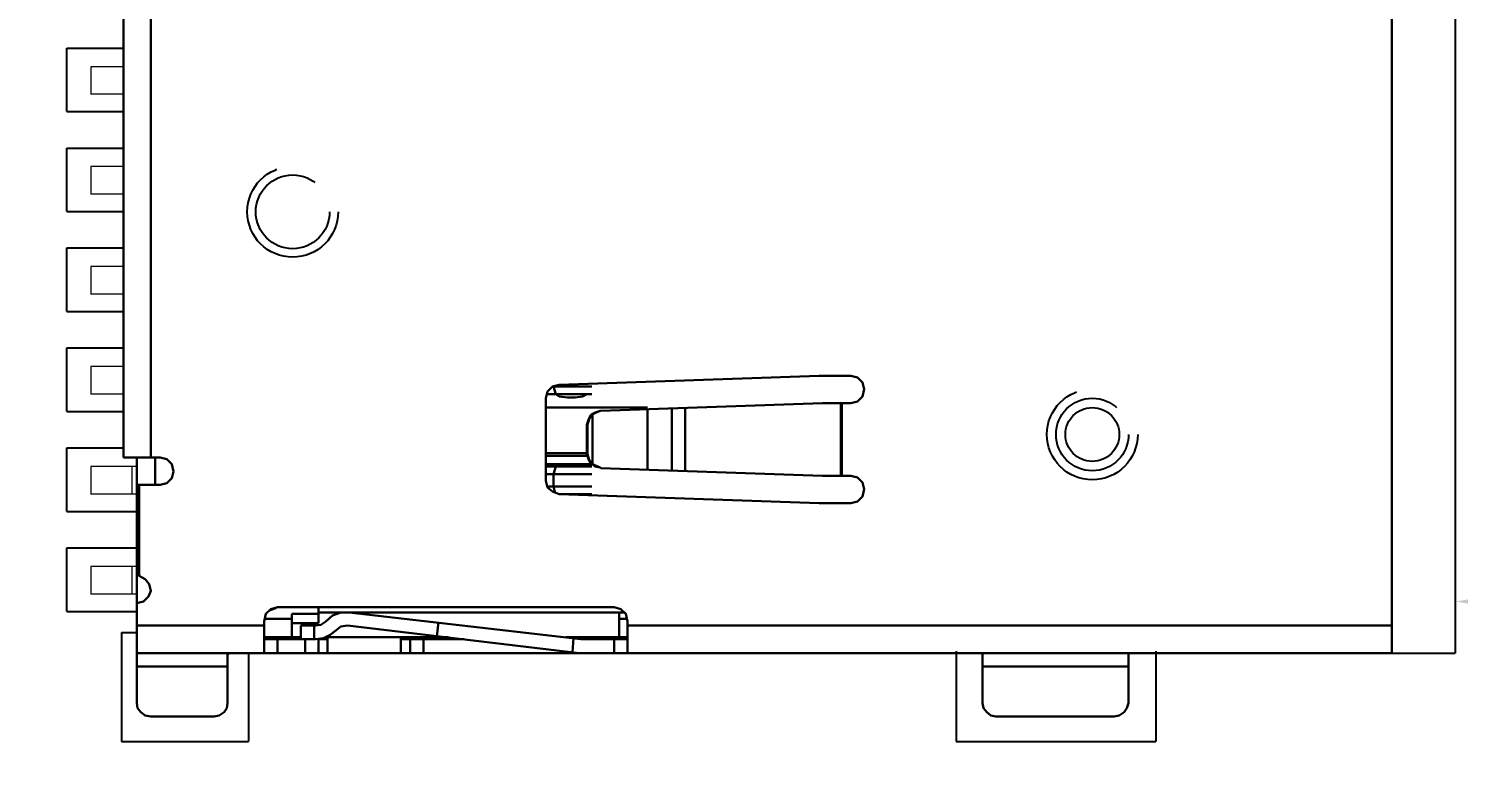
# Model space of a CAD drawing. Header units: millimetres. Extents: x 861 to 1253, y -31 to 249.
# Drawn here: x 1195.26 to 1218.9, y 141.63 to 153.88 of the extents above; entities that cross this region are included whole.
import ezdxf

# ---------------------------------------------------------------- set-up
doc = ezdxf.new("R2010")
doc.units = ezdxf.units.MM
doc.header["$LTSCALE"] = 32.67
doc.header["$PDMODE"] = 3
doc.header["$PDSIZE"] = 0.3125
doc.linetypes.add('HIDDEN', pattern=[0.2, 0.1, -0.1])
doc.layers.get('0').update_dxf_attribs({"linetype": 'CONTINUOUS'})
doc.layers.get('Defpoints').update_dxf_attribs({"linetype": 'CONTINUOUS'})
doc.layers.add('layer 1', color=7, linetype='CONTINUOUS')
doc.layers.add('PIN_TOP', color=10, linetype='CONTINUOUS')
doc.layers.add('尺寸標柱線', color=3, linetype='CONTINUOUS', lineweight=15)
doc.styles.get("Standard").update_dxf_attribs({"font": 'times.ttf', "width": 0.8})
doc.dimstyles.new('ISO-25(2)', dxfattribs={"dimtxt": 3, "dimasz": 2.5, "dimexe": 1, "dimexo": 1, "dimgap": 1, "dimtad": 1, "dimlfac": 0.666667, "dimdsep": 46, "dimtxsty": 'Standard', "dimcen": 2.5, "dimclrd": 3, "dimclre": 3, "dimclrt": 2, "dimadec": 0, "dimazin": 2, "dimtfac": 1, "dimtmove": 0, "dimatfit": 3, "dimfxl": 0, "dimarcsym": 0})

# ---------------------------------------------------------------- blocks, each defined once
blk = doc.blocks.new('*D264')
at = {"layer": 'Defpoints', "color": 0}
for p in [(1218.841, 154.597), (1234.741, 154.597), (1229.356, 94.342)]:
    blk.add_point(p, dxfattribs=at)
at = {"layer": '尺寸標柱線', "color": 3, "lineweight": -2}
blk.add_line((1219.841, 154.597), (1243.502, 154.597), dxfattribs=at)
at = {"layer": '尺寸標柱線', "color": 2, "insert": (1239.622, 157.127), "char_height": 3, "attachment_point": 5}
blk.add_mtext('40.17', dxfattribs=at)
blk = doc.blocks.new('*D265')
at = {"layer": 'Defpoints', "color": 0}
for p in [(1209.896, 170.542), (1236.597, 170.542), (1229.356, 94.342)]:
    blk.add_point(p, dxfattribs=at)
at = {"layer": '尺寸標柱線', "color": 3, "lineweight": -2}
blk.add_line((1210.896, 170.542), (1243.425, 170.542), dxfattribs=at)
at = {"layer": '尺寸標柱線', "color": 2, "insert": (1240.511, 173.072), "char_height": 3, "attachment_point": 5}
blk.add_mtext('50.8', dxfattribs=at)
blk = doc.blocks.new('*D275')
at = {"layer": 'Defpoints', "color": 0}
for p in [(1069.695, 161.076), (1107.852, 161.076), (1229.356, 94.342)]:
    blk.add_point(p, dxfattribs=at)
at = {"layer": '尺寸標柱線', "color": 3, "lineweight": -2}
blk.add_line((1106.852, 161.076), (1060.929, 161.076), dxfattribs=at)
at = {"layer": '尺寸標柱線', "color": 2, "insert": (1064.812, 163.606), "char_height": 3, "attachment_point": 5}
blk.add_mtext('44.49', dxfattribs=at)
blk = doc.blocks.new('*D276')
at = {"layer": 'Defpoints', "color": 0}
for p in [(1067.625, 170.542), (1090.701, 170.542), (1229.356, 94.342)]:
    blk.add_point(p, dxfattribs=at)
at = {"layer": '尺寸標柱線', "color": 3, "lineweight": -2}
blk.add_line((1089.701, 170.542), (1060.797, 170.542), dxfattribs=at)
at = {"layer": '尺寸標柱線', "color": 2, "insert": (1063.711, 173.072), "char_height": 3, "attachment_point": 5}
blk.add_mtext('50.8', dxfattribs=at)
blk = doc.blocks.new('*D277')
at = {"layer": 'Defpoints', "color": 0}
for p in [(1094.101, 182.289), (1094.101, 173.942), (1229.356, 94.342)]:
    blk.add_point(p, dxfattribs=at)
at = {"layer": '尺寸標柱線', "color": 3, "lineweight": -2}
blk.add_line((1094.101, 174.942), (1094.101, 190.965), dxfattribs=at)
at = {"layer": '尺寸標柱線', "color": 2, "insert": (1091.571, 187.127), "char_height": 3, "attachment_point": 5, "rotation": 90}
blk.add_mtext('90.17', dxfattribs=at)
blk = doc.blocks.new('*D278')
at = {"layer": 'Defpoints', "color": 0}
for p in [(1111.252, 182.109), (1111.252, 164.476), (1229.356, 94.342)]:
    blk.add_point(p, dxfattribs=at)
at = {"layer": '尺寸標柱線', "color": 3, "lineweight": -2}
blk.add_line((1111.252, 165.476), (1111.252, 190.828), dxfattribs=at)
at = {"layer": '尺寸標柱線', "color": 2, "insert": (1108.722, 186.968), "char_height": 3, "attachment_point": 5, "rotation": 90}
blk.add_mtext('78.74', dxfattribs=at)
blk = doc.blocks.new('*D279')
at = {"layer": 'Defpoints', "color": 0}
for p in [(1130.296, 182.168), (1130.296, 151.082), (1229.356, 94.342)]:
    blk.add_point(p, dxfattribs=at)
at = {"layer": '尺寸標柱線', "color": 3, "lineweight": -2}
blk.add_line((1130.296, 152.082), (1130.296, 190.866), dxfattribs=at)
at = {"layer": '尺寸標柱線', "color": 2, "insert": (1127.766, 187.017), "char_height": 3, "attachment_point": 5, "rotation": 90}
blk.add_mtext('66.04', dxfattribs=at)
blk = doc.blocks.new('*D280')
at = {"layer": 'Defpoints', "color": 0}
for p in [(1069.674, 147.682), (1126.896, 147.682), (1229.356, 94.342)]:
    blk.add_point(p, dxfattribs=at)
at = {"layer": '尺寸標柱線', "color": 3, "lineweight": -2}
blk.add_line((1125.896, 147.682), (1060.981, 147.682), dxfattribs=at)
at = {"layer": '尺寸標柱線', "color": 2, "insert": (1064.828, 150.212), "char_height": 3, "attachment_point": 5}
blk.add_mtext('35.56', dxfattribs=at)
blk = doc.blocks.new('*D282')
at = {"layer": 'Defpoints', "color": 0}
for p in [(1183.327, 182.387), (1183.327, 161.676), (1229.356, 94.342)]:
    blk.add_point(p, dxfattribs=at)
at = {"layer": '尺寸標柱線', "color": 3, "lineweight": -2}
blk.add_line((1183.327, 162.676), (1183.327, 191.064), dxfattribs=at)
at = {"layer": '尺寸標柱線', "color": 2, "insert": (1180.797, 187.226), "char_height": 3, "attachment_point": 5, "rotation": 90}
blk.add_mtext('30.69', dxfattribs=at)
blk = doc.blocks.new('*D283')
at = {"layer": 'Defpoints', "color": 0}
for p in [(1183.327, 160.152), (1234.732, 160.152), (1229.356, 94.342)]:
    blk.add_point(p, dxfattribs=at)
at = {"layer": '尺寸標柱線', "color": 3, "lineweight": -2}
blk.add_line((1184.327, 160.152), (1243.493, 160.152), dxfattribs=at)
at = {"layer": '尺寸標柱線', "color": 2, "insert": (1239.613, 162.682), "char_height": 3, "attachment_point": 5}
blk.add_mtext('43.87', dxfattribs=at)
blk = doc.blocks.new('*D284')
at = {"layer": 'Defpoints', "color": 0}
for p in [(1206.496, 182.561), (1206.496, 173.942), (1229.356, 94.342)]:
    blk.add_point(p, dxfattribs=at)
at = {"layer": '尺寸標柱線', "color": 3, "lineweight": -2}
blk.add_line((1206.496, 174.942), (1206.496, 190.996), dxfattribs=at)
at = {"layer": '尺寸標柱線', "color": 2, "insert": (1203.966, 187.279), "char_height": 3, "attachment_point": 5, "rotation": 90}
blk.add_mtext('15.24', dxfattribs=at)

msp = doc.modelspace()

# ---------------------------------------------------------------- linework, layer by layer
for p, q in [((1218.841, 165.645), (1218.841, 143.549)), ((1196.794, 143.889), (1197.048, 143.889)), ((1217.794, 143.549), (1218.841, 143.549))]:
    msp.add_line(p, q)
at = {"color": 40, "linetype": 'Continuous'}
for p, q in [((1195.894, 152.505), (1195.894, 153.555)), ((1195.894, 153.555), (1196.828, 153.555)), ((1195.894, 152.505), (1196.828, 152.505)), ((1195.894, 150.852), (1195.894, 151.902)), ((1195.894, 151.902), (1196.828, 151.902)), ((1195.894, 150.852), (1196.828, 150.852)), ((1195.894, 149.199), (1195.894, 150.249)), ((1195.894, 150.249), (1196.828, 150.249)), ((1195.894, 149.199), (1196.828, 149.199)), ((1195.894, 147.546), (1195.894, 148.596)), ((1195.894, 148.596), (1196.828, 148.596)), ((1195.894, 147.546), (1196.828, 147.546)), ((1195.894, 145.893), (1195.894, 146.943)), ((1195.894, 146.943), (1196.828, 146.943)), ((1195.894, 145.893), (1197.048, 145.893)), ((1195.894, 144.24), (1195.894, 145.29)), ((1195.894, 145.29), (1197.048, 145.29)), ((1195.894, 144.24), (1197.048, 144.24)), ((1196.794, 143.889), (1196.794, 142.089)), ((1198.897, 143.549), (1198.897, 142.089)), ((1210.594, 143.584), (1210.594, 142.089)), ((1213.894, 143.584), (1213.894, 142.089)), ((1196.794, 142.089), (1198.897, 142.089)), ((1210.594, 142.089), (1213.894, 142.089))]:
    msp.add_line(p, q, dxfattribs=at)
at = {"linetype": 'HIDDEN'}
for centre, radius in [((1199.626, 150.847), 0.75), ((1212.844, 147.165), 0.6), ((1212.844, 147.165), 0.445)]:
    msp.add_circle(centre, radius, dxfattribs=at)
at = {"color": 40, "linetype": 'HIDDEN'}
msp.add_circle((1212.844, 147.165), 0.75, dxfattribs=at)
at = {"layer": 'layer 1', "lineweight": 30}
for points in [[(1196.828, 146.786), (1196.828, 146.786), (1196.828, 160.906), (1196.828, 160.906)], [(1197.282, 146.786), (1197.282, 146.786), (1197.282, 160.906), (1197.282, 160.906)], [(1217.794, 143.549), (1217.794, 143.549), (1217.794, 154.597), (1217.794, 154.597)], [(1203.936, 147.957), (1203.936, 147.957), (1203.977, 147.833), (1203.977, 147.833)], [(1204.569, 147.957), (1204.569, 147.957), (1203.936, 147.957), (1203.936, 147.957)], [(1208.33, 148.136), (1208.33, 148.136), (1204.032, 147.985), (1204.032, 147.985)], [(1208.853, 148.136), (1208.853, 148.136), (1208.33, 148.136), (1208.33, 148.136)], [(1203.812, 147.764), (1203.812, 147.764), (1203.812, 146.401), (1203.812, 146.401)], [(1204.569, 147.833), (1204.569, 147.833), (1203.825, 147.833), (1203.825, 147.833)], [(1203.977, 147.833), (1203.977, 147.833), (1204.032, 147.792), (1204.032, 147.792)], [(1204.032, 147.792), (1204.032, 147.792), (1204.17, 147.778), (1204.17, 147.778)], [(1204.17, 147.778), (1204.17, 147.778), (1204.294, 147.778), (1204.294, 147.778)], [(1204.294, 147.778), (1204.294, 147.778), (1204.418, 147.792), (1204.418, 147.792)], [(1204.418, 147.792), (1204.418, 147.792), (1204.487, 147.833), (1204.487, 147.833)], [(1205.492, 147.613), (1205.492, 147.613), (1203.812, 147.613), (1203.812, 147.613)], [(1204.583, 146.676), (1204.583, 146.676), (1204.583, 147.503), (1204.583, 147.503)], [(1204.721, 147.558), (1204.721, 147.558), (1208.385, 147.682), (1208.385, 147.682)], [(1205.492, 146.58), (1205.492, 146.58), (1205.492, 147.585), (1205.492, 147.585)], [(1205.892, 146.566), (1205.892, 146.566), (1205.892, 147.599), (1205.892, 147.599)], [(1206.112, 146.566), (1206.112, 146.566), (1206.112, 147.599), (1206.112, 147.599)], [(1208.385, 147.682), (1208.385, 147.682), (1208.853, 147.682), (1208.853, 147.682)], [(1208.688, 146.483), (1208.688, 146.483), (1208.688, 147.682), (1208.688, 147.682)], [(1208.702, 146.483), (1208.702, 146.483), (1208.702, 147.682), (1208.702, 147.682)], [(1204.5, 147.324), (1204.5, 147.324), (1204.487, 147.324), (1204.487, 147.324)], [(1204.487, 146.841), (1204.487, 146.841), (1204.487, 147.324), (1204.487, 147.324)], [(1204.5, 146.841), (1204.5, 146.841), (1204.5, 147.324), (1204.5, 147.324)], [(1196.828, 146.786), (1196.828, 146.786), (1197.434, 146.786), (1197.434, 146.786)], [(1197.048, 146.786), (1197.048, 146.786), (1197.048, 146.332), (1197.048, 146.332)], [(1197.351, 146.786), (1197.351, 146.786), (1197.351, 146.332), (1197.351, 146.332)], [(1203.812, 146.855), (1203.812, 146.855), (1204.487, 146.855), (1204.487, 146.855)], [(1204.5, 146.814), (1204.5, 146.814), (1203.812, 146.814), (1203.812, 146.814)], [(1204.487, 146.841), (1204.487, 146.841), (1204.5, 146.841), (1204.5, 146.841)], [(1203.812, 146.676), (1203.812, 146.676), (1204.569, 146.676), (1204.569, 146.676)], [(1204.569, 146.635), (1204.569, 146.635), (1203.812, 146.635), (1203.812, 146.635)], [(1203.977, 146.635), (1203.977, 146.635), (1203.936, 146.511), (1203.936, 146.511)], [(1204.583, 146.676), (1204.583, 146.676), (1204.707, 146.621), (1204.707, 146.621)], [(1204.707, 146.621), (1204.707, 146.621), (1204.721, 146.607), (1204.721, 146.607)], [(1208.385, 146.483), (1208.385, 146.483), (1204.721, 146.607), (1204.721, 146.607)], [(1197.434, 146.332), (1197.434, 146.332), (1197.048, 146.332), (1197.048, 146.332)], [(1197.048, 144.83), (1197.048, 144.83), (1197.048, 146.332), (1197.048, 146.332)], [(1197.089, 144.83), (1197.089, 144.83), (1197.089, 146.332), (1197.089, 146.332)], [(1204.569, 146.511), (1204.569, 146.511), (1203.812, 146.511), (1203.812, 146.511)], [(1204.569, 146.304), (1204.569, 146.304), (1203.839, 146.304), (1203.839, 146.304)], [(1203.936, 146.511), (1203.936, 146.511), (1203.936, 146.304), (1203.936, 146.304)], [(1203.936, 146.304), (1203.936, 146.304), (1203.963, 146.194), (1203.963, 146.194)], [(1208.385, 146.483), (1208.385, 146.483), (1208.853, 146.483), (1208.853, 146.483)], [(1204.569, 146.18), (1204.569, 146.18), (1204.032, 146.18), (1204.032, 146.18)], [(1204.032, 146.18), (1204.032, 146.18), (1208.33, 146.029), (1208.33, 146.029)], [(1208.33, 146.029), (1208.33, 146.029), (1208.853, 146.029), (1208.853, 146.029)], [(1197.048, 144.83), (1197.048, 144.83), (1197.048, 142.723), (1197.048, 142.723)], [(1199.348, 144.293), (1199.348, 144.293), (1199.238, 144.252), (1199.238, 144.252)], [(1204.941, 144.307), (1204.941, 144.307), (1199.376, 144.307), (1199.376, 144.307)], [(1199.61, 144.197), (1199.61, 144.197), (1200.051, 144.197), (1200.051, 144.197)], [(1199.61, 144.197), (1199.61, 144.197), (1199.61, 143.811), (1199.61, 143.811)], [(1200.051, 144.307), (1200.051, 144.307), (1200.051, 144.045), (1200.051, 144.045)], [(1205.107, 144.224), (1205.107, 144.224), (1200.051, 144.224), (1200.051, 144.224)], [(1204.39, 143.783), (1204.39, 143.783), (1200.561, 144.224), (1200.561, 144.224)], [(1205.024, 143.811), (1205.024, 143.811), (1205.024, 144.224), (1205.024, 144.224)], [(1197.048, 144.004), (1197.048, 144.004), (1199.156, 144.004), (1199.156, 144.004)], [(1199.156, 144.114), (1199.156, 144.114), (1199.61, 144.114), (1199.61, 144.114)], [(1199.156, 143.549), (1199.156, 143.549), (1199.156, 144.073), (1199.156, 144.073)], [(1199.61, 144.045), (1199.61, 144.045), (1200.051, 144.045), (1200.051, 144.045)], [(1200.01, 144.004), (1200.01, 144.004), (1199.762, 144.004), (1199.762, 144.004)], [(1199.762, 143.783), (1199.762, 143.783), (1199.762, 144.004), (1199.762, 144.004)], [(1199.982, 143.783), (1199.982, 143.783), (1199.982, 144.004), (1199.982, 144.004)], [(1200.533, 144.004), (1200.533, 144.004), (1204.363, 143.549), (1204.363, 143.549)], [(1202.035, 144.059), (1202.035, 144.059), (1202.007, 143.825), (1202.007, 143.825)], [(1205.024, 144.114), (1205.024, 144.114), (1205.162, 144.114), (1205.162, 144.114)], [(1205.162, 143.563), (1205.162, 143.563), (1205.162, 144.073), (1205.162, 144.073)], [(1205.162, 144.004), (1205.162, 144.004), (1217.794, 144.004), (1217.794, 144.004)], [(1199.762, 143.811), (1199.762, 143.811), (1199.156, 143.811), (1199.156, 143.811)], [(1200.01, 143.783), (1200.01, 143.783), (1199.156, 143.783), (1199.156, 143.783)], [(1199.376, 143.549), (1199.376, 143.549), (1199.376, 143.783), (1199.376, 143.783)], [(1199.831, 143.783), (1199.831, 143.783), (1199.831, 143.549), (1199.831, 143.549)], [(1200.202, 143.783), (1200.202, 143.783), (1200.051, 143.783), (1200.051, 143.783)], [(1200.051, 143.783), (1200.051, 143.783), (1200.051, 143.549), (1200.051, 143.549)], [(1202.2, 143.811), (1202.2, 143.811), (1200.161, 143.811), (1200.161, 143.811)], [(1200.202, 143.549), (1200.202, 143.549), (1200.202, 143.811), (1200.202, 143.811)], [(1201.415, 143.549), (1201.415, 143.549), (1201.415, 143.811), (1201.415, 143.811)], [(1202.462, 143.783), (1202.462, 143.783), (1201.415, 143.783), (1201.415, 143.783)], [(1201.566, 143.549), (1201.566, 143.549), (1201.566, 143.783), (1201.566, 143.783)], [(1201.787, 143.549), (1201.787, 143.549), (1201.787, 143.783), (1201.787, 143.783)], [(1205.162, 143.811), (1205.162, 143.811), (1204.142, 143.811), (1204.142, 143.811)], [(1204.252, 143.563), (1204.252, 143.563), (1204.266, 143.797), (1204.266, 143.797)], [(1204.39, 143.783), (1204.39, 143.783), (1204.418, 143.783), (1204.418, 143.783)], [(1205.162, 143.783), (1205.162, 143.783), (1204.418, 143.783), (1204.418, 143.783)], [(1204.941, 143.549), (1204.941, 143.549), (1204.941, 143.783), (1204.941, 143.783)], [(1204.363, 143.549), (1204.363, 143.549), (1197.048, 143.549), (1197.048, 143.549)], [(1198.577, 143.549), (1198.577, 143.549), (1198.549, 143.535), (1198.549, 143.535)], [(1198.549, 143.535), (1198.549, 143.535), (1198.549, 142.723), (1198.549, 142.723)], [(1204.363, 143.549), (1204.363, 143.549), (1204.418, 143.549), (1204.418, 143.549)], [(1217.794, 143.549), (1217.794, 143.549), (1204.418, 143.549), (1204.418, 143.549)], [(1205.162, 143.563), (1205.162, 143.563), (1205.162, 143.549), (1205.162, 143.549)], [(1211.03, 143.535), (1211.03, 143.535), (1211.016, 143.549), (1211.016, 143.549)], [(1211.03, 142.723), (1211.03, 142.723), (1211.03, 143.535), (1211.03, 143.535)], [(1213.454, 143.549), (1213.454, 143.549), (1213.441, 143.535), (1213.441, 143.535)], [(1213.441, 143.535), (1213.441, 143.535), (1213.441, 142.723), (1213.441, 142.723)], [(1197.048, 143.329), (1197.048, 143.329), (1198.549, 143.329), (1198.549, 143.329)], [(1211.03, 143.329), (1211.03, 143.329), (1213.441, 143.329), (1213.441, 143.329)], [(1198.329, 142.502), (1198.329, 142.502), (1197.282, 142.502), (1197.282, 142.502)], [(1213.206, 142.502), (1213.206, 142.502), (1211.25, 142.502), (1211.25, 142.502)]]:
    msp.add_open_spline(points, degree=3, dxfattribs=at)
at = {"layer": 'layer 1', "lineweight": 13}
for points in [[(1196.828, 153.247), (1196.828, 153.247), (1196.29, 153.247), (1196.29, 153.247)], [(1196.29, 153.247), (1196.29, 153.247), (1196.29, 152.792), (1196.29, 152.792)], [(1196.828, 152.792), (1196.828, 152.792), (1196.29, 152.792), (1196.29, 152.792)], [(1196.828, 151.594), (1196.828, 151.594), (1196.29, 151.594), (1196.29, 151.594)], [(1196.29, 151.594), (1196.29, 151.594), (1196.29, 151.139), (1196.29, 151.139)], [(1196.828, 151.139), (1196.828, 151.139), (1196.29, 151.139), (1196.29, 151.139)], [(1196.828, 149.941), (1196.828, 149.941), (1196.29, 149.941), (1196.29, 149.941)], [(1196.29, 149.941), (1196.29, 149.941), (1196.29, 149.486), (1196.29, 149.486)], [(1196.828, 149.486), (1196.828, 149.486), (1196.29, 149.486), (1196.29, 149.486)], [(1196.828, 148.288), (1196.828, 148.288), (1196.29, 148.288), (1196.29, 148.288)], [(1196.29, 148.288), (1196.29, 148.288), (1196.29, 147.833), (1196.29, 147.833)], [(1196.828, 147.833), (1196.828, 147.833), (1196.29, 147.833), (1196.29, 147.833)], [(1197.048, 146.635), (1197.048, 146.635), (1196.29, 146.635), (1196.29, 146.635)], [(1196.29, 146.635), (1196.29, 146.635), (1196.29, 146.18), (1196.29, 146.18)], [(1196.965, 146.635), (1196.965, 146.635), (1196.965, 146.18), (1196.965, 146.18)], [(1197.048, 146.18), (1197.048, 146.18), (1196.29, 146.18), (1196.29, 146.18)], [(1197.048, 144.982), (1197.048, 144.982), (1196.29, 144.982), (1196.29, 144.982)], [(1196.29, 144.982), (1196.29, 144.982), (1196.29, 144.527), (1196.29, 144.527)], [(1196.965, 144.982), (1196.965, 144.982), (1196.965, 144.527), (1196.965, 144.527)], [(1197.089, 144.83), (1197.089, 144.83), (1197.048, 144.83), (1197.048, 144.83)], [(1197.048, 144.527), (1197.048, 144.527), (1196.29, 144.527), (1196.29, 144.527)]]:
    msp.add_open_spline(points, degree=3, dxfattribs=at)
at = {"layer": 'layer 1', "lineweight": 30}
for points, knots in [([(1204.032, 147.985), (1204.032, 147.985), (1203.922, 147.957), (1203.922, 147.957), (1203.922, 147.957), (1203.922, 147.957), (1203.839, 147.875), (1203.839, 147.875), (1203.839, 147.875), (1203.839, 147.875), (1203.812, 147.764), (1203.812, 147.764)], [0, 0, 0, 0, 0.25, 0.25, 0.25, 0.25, 0.5, 0.5, 0.5, 0.5, 1, 1, 1, 1]), ([(1208.853, 147.682), (1208.853, 147.682), (1208.964, 147.709), (1208.964, 147.709), (1208.964, 147.709), (1208.964, 147.709), (1209.046, 147.792), (1209.046, 147.792), (1209.046, 147.792), (1209.046, 147.792), (1209.074, 147.916), (1209.074, 147.916), (1209.074, 147.916), (1209.074, 147.916), (1209.046, 148.026), (1209.046, 148.026), (1209.046, 148.026), (1209.046, 148.026), (1208.964, 148.109), (1208.964, 148.109), (1208.964, 148.109), (1208.964, 148.109), (1208.853, 148.136), (1208.853, 148.136)], [0, 0, 0, 0, 0.142857, 0.142857, 0.142857, 0.142857, 0.285714, 0.285714, 0.285714, 0.285714, 0.428571, 0.428571, 0.428571, 0.428571, 0.571429, 0.571429, 0.571429, 0.571429, 0.714286, 0.714286, 0.714286, 0.714286, 1, 1, 1, 1]), ([(1204.487, 147.324), (1204.487, 147.324), (1204.514, 147.406), (1204.514, 147.406), (1204.514, 147.406), (1204.514, 147.406), (1204.556, 147.489), (1204.556, 147.489), (1204.556, 147.489), (1204.556, 147.489), (1204.624, 147.53), (1204.624, 147.53), (1204.624, 147.53), (1204.624, 147.53), (1204.707, 147.558), (1204.707, 147.558)], [0, 0, 0, 0, 0.2, 0.2, 0.2, 0.2, 0.4, 0.4, 0.4, 0.4, 0.6, 0.6, 0.6, 0.6, 1, 1, 1, 1]), ([(1204.583, 147.503), (1204.583, 147.503), (1204.528, 147.42), (1204.528, 147.42), (1204.528, 147.42), (1204.528, 147.42), (1204.5, 147.324), (1204.5, 147.324)], [0, 0, 0, 0, 0.333333, 0.333333, 0.333333, 0.333333, 1, 1, 1, 1]), ([(1204.721, 147.558), (1204.721, 147.558), (1204.707, 147.558), (1204.707, 147.558), (1204.707, 147.558), (1204.707, 147.558), (1204.583, 147.503), (1204.583, 147.503)], [0, 0, 0, 0, 0.333333, 0.333333, 0.333333, 0.333333, 1, 1, 1, 1]), ([(1197.434, 146.332), (1197.434, 146.332), (1197.544, 146.359), (1197.544, 146.359), (1197.544, 146.359), (1197.544, 146.359), (1197.627, 146.442), (1197.627, 146.442), (1197.627, 146.442), (1197.627, 146.442), (1197.654, 146.552), (1197.654, 146.552), (1197.654, 146.552), (1197.654, 146.552), (1197.627, 146.676), (1197.627, 146.676), (1197.627, 146.676), (1197.627, 146.676), (1197.544, 146.759), (1197.544, 146.759), (1197.544, 146.759), (1197.544, 146.759), (1197.434, 146.786), (1197.434, 146.786)], [0, 0, 0, 0, 0.142857, 0.142857, 0.142857, 0.142857, 0.285714, 0.285714, 0.285714, 0.285714, 0.428571, 0.428571, 0.428571, 0.428571, 0.571429, 0.571429, 0.571429, 0.571429, 0.714286, 0.714286, 0.714286, 0.714286, 1, 1, 1, 1]), ([(1204.707, 146.621), (1204.707, 146.621), (1204.624, 146.635), (1204.624, 146.635), (1204.624, 146.635), (1204.624, 146.635), (1204.556, 146.69), (1204.556, 146.69), (1204.556, 146.69), (1204.556, 146.69), (1204.514, 146.759), (1204.514, 146.759), (1204.514, 146.759), (1204.514, 146.759), (1204.487, 146.841), (1204.487, 146.841)], [0, 0, 0, 0, 0.2, 0.2, 0.2, 0.2, 0.4, 0.4, 0.4, 0.4, 0.6, 0.6, 0.6, 0.6, 1, 1, 1, 1]), ([(1204.583, 146.676), (1204.583, 146.676), (1204.528, 146.745), (1204.528, 146.745), (1204.528, 146.745), (1204.528, 146.745), (1204.5, 146.841), (1204.5, 146.841)], [0, 0, 0, 0, 0.333333, 0.333333, 0.333333, 0.333333, 1, 1, 1, 1]), ([(1203.812, 146.401), (1203.812, 146.401), (1203.839, 146.29), (1203.839, 146.29), (1203.839, 146.29), (1203.839, 146.29), (1203.922, 146.222), (1203.922, 146.222), (1203.922, 146.222), (1203.922, 146.222), (1204.032, 146.18), (1204.032, 146.18)], [0, 0, 0, 0, 0.25, 0.25, 0.25, 0.25, 0.5, 0.5, 0.5, 0.5, 1, 1, 1, 1]), ([(1208.853, 146.029), (1208.853, 146.029), (1208.964, 146.056), (1208.964, 146.056), (1208.964, 146.056), (1208.964, 146.056), (1209.046, 146.139), (1209.046, 146.139), (1209.046, 146.139), (1209.046, 146.139), (1209.074, 146.263), (1209.074, 146.263), (1209.074, 146.263), (1209.074, 146.263), (1209.046, 146.373), (1209.046, 146.373), (1209.046, 146.373), (1209.046, 146.373), (1208.964, 146.456), (1208.964, 146.456), (1208.964, 146.456), (1208.964, 146.456), (1208.853, 146.483), (1208.853, 146.483)], [0, 0, 0, 0, 0.142857, 0.142857, 0.142857, 0.142857, 0.285714, 0.285714, 0.285714, 0.285714, 0.428571, 0.428571, 0.428571, 0.428571, 0.571429, 0.571429, 0.571429, 0.571429, 0.714286, 0.714286, 0.714286, 0.714286, 1, 1, 1, 1]), ([(1197.048, 144.376), (1197.048, 144.376), (1197.158, 144.403), (1197.158, 144.403), (1197.158, 144.403), (1197.158, 144.403), (1197.241, 144.486), (1197.241, 144.486), (1197.241, 144.486), (1197.241, 144.486), (1197.282, 144.582), (1197.282, 144.582), (1197.282, 144.582), (1197.282, 144.582), (1197.255, 144.692), (1197.255, 144.692), (1197.255, 144.692), (1197.255, 144.692), (1197.186, 144.775), (1197.186, 144.775), (1197.186, 144.775), (1197.186, 144.775), (1197.089, 144.83), (1197.089, 144.83)], [0, 0, 0, 0, 0.142857, 0.142857, 0.142857, 0.142857, 0.285714, 0.285714, 0.285714, 0.285714, 0.428571, 0.428571, 0.428571, 0.428571, 0.571429, 0.571429, 0.571429, 0.571429, 0.714286, 0.714286, 0.714286, 0.714286, 1, 1, 1, 1]), ([(1199.376, 144.307), (1199.376, 144.307), (1199.266, 144.279), (1199.266, 144.279), (1199.266, 144.279), (1199.266, 144.279), (1199.183, 144.197), (1199.183, 144.197), (1199.183, 144.197), (1199.183, 144.197), (1199.156, 144.073), (1199.156, 144.073)], [0, 0, 0, 0, 0.25, 0.25, 0.25, 0.25, 0.5, 0.5, 0.5, 0.5, 1, 1, 1, 1]), ([(1200.561, 144.224), (1200.561, 144.224), (1200.423, 144.224), (1200.423, 144.224), (1200.423, 144.224), (1200.423, 144.224), (1200.285, 144.169), (1200.285, 144.169), (1200.285, 144.169), (1200.285, 144.169), (1200.175, 144.073), (1200.175, 144.073)], [0, 0, 0, 0, 0.25, 0.25, 0.25, 0.25, 0.5, 0.5, 0.5, 0.5, 1, 1, 1, 1]), ([(1205.162, 144.073), (1205.162, 144.073), (1205.134, 144.197), (1205.134, 144.197), (1205.134, 144.197), (1205.134, 144.197), (1205.051, 144.279), (1205.051, 144.279), (1205.051, 144.279), (1205.051, 144.279), (1204.941, 144.307), (1204.941, 144.307)], [0, 0, 0, 0, 0.25, 0.25, 0.25, 0.25, 0.5, 0.5, 0.5, 0.5, 1, 1, 1, 1]), ([(1200.01, 144.004), (1200.01, 144.004), (1200.092, 144.017), (1200.092, 144.017), (1200.092, 144.017), (1200.092, 144.017), (1200.175, 144.073), (1200.175, 144.073)], [0, 0, 0, 0, 0.333333, 0.333333, 0.333333, 0.333333, 1, 1, 1, 1]), ([(1200.533, 144.004), (1200.533, 144.004), (1200.423, 143.99), (1200.423, 143.99), (1200.423, 143.99), (1200.423, 143.99), (1200.34, 143.921), (1200.34, 143.921)], [0, 0, 0, 0, 0.333333, 0.333333, 0.333333, 0.333333, 1, 1, 1, 1]), ([(1200.01, 143.783), (1200.01, 143.783), (1200.134, 143.797), (1200.134, 143.797), (1200.134, 143.797), (1200.134, 143.797), (1200.244, 143.852), (1200.244, 143.852), (1200.244, 143.852), (1200.244, 143.852), (1200.34, 143.921), (1200.34, 143.921)], [0, 0, 0, 0, 0.25, 0.25, 0.25, 0.25, 0.5, 0.5, 0.5, 0.5, 1, 1, 1, 1]), ([(1197.048, 142.723), (1197.048, 142.723), (1197.062, 142.64), (1197.062, 142.64), (1197.062, 142.64), (1197.062, 142.64), (1197.117, 142.571), (1197.117, 142.571), (1197.117, 142.571), (1197.117, 142.571), (1197.186, 142.516), (1197.186, 142.516), (1197.186, 142.516), (1197.186, 142.516), (1197.282, 142.502), (1197.282, 142.502)], [0, 0, 0, 0, 0.2, 0.2, 0.2, 0.2, 0.4, 0.4, 0.4, 0.4, 0.6, 0.6, 0.6, 0.6, 1, 1, 1, 1]), ([(1198.329, 142.502), (1198.329, 142.502), (1198.412, 142.516), (1198.412, 142.516), (1198.412, 142.516), (1198.412, 142.516), (1198.494, 142.571), (1198.494, 142.571), (1198.494, 142.571), (1198.494, 142.571), (1198.536, 142.64), (1198.536, 142.64), (1198.536, 142.64), (1198.536, 142.64), (1198.549, 142.723), (1198.549, 142.723)], [0, 0, 0, 0, 0.2, 0.2, 0.2, 0.2, 0.4, 0.4, 0.4, 0.4, 0.6, 0.6, 0.6, 0.6, 1, 1, 1, 1]), ([(1211.03, 142.723), (1211.03, 142.723), (1211.044, 142.64), (1211.044, 142.64), (1211.044, 142.64), (1211.044, 142.64), (1211.099, 142.571), (1211.099, 142.571), (1211.099, 142.571), (1211.099, 142.571), (1211.168, 142.516), (1211.168, 142.516), (1211.168, 142.516), (1211.168, 142.516), (1211.25, 142.502), (1211.25, 142.502)], [0, 0, 0, 0, 0.2, 0.2, 0.2, 0.2, 0.4, 0.4, 0.4, 0.4, 0.6, 0.6, 0.6, 0.6, 1, 1, 1, 1]), ([(1213.206, 142.502), (1213.206, 142.502), (1213.289, 142.516), (1213.289, 142.516), (1213.289, 142.516), (1213.289, 142.516), (1213.372, 142.571), (1213.372, 142.571), (1213.372, 142.571), (1213.372, 142.571), (1213.413, 142.64), (1213.413, 142.64), (1213.413, 142.64), (1213.413, 142.64), (1213.441, 142.723), (1213.441, 142.723)], [0, 0, 0, 0, 0.2, 0.2, 0.2, 0.2, 0.4, 0.4, 0.4, 0.4, 0.6, 0.6, 0.6, 0.6, 1, 1, 1, 1])]:
    msp.add_open_spline(points, degree=3, knots=knots, dxfattribs=at)
at = {"layer": 'PIN_TOP', "linetype": 'HIDDEN'}
msp.add_circle((1199.626, 150.847), 0.61, dxfattribs=at)
at = {"layer": '尺寸標柱線', "color": 3}
msp.add_line((1218.841, 144.549), (1218.841, 145.403), dxfattribs=at)
msp.add_solid([(1221.341, 144.819), (1221.341, 143.986), (1218.841, 144.403)], dxfattribs=at)

# ---------------------------------------------------------------- dimensions: what is measured, and where the dimension line sits
at = {"layer": '尺寸標柱線'}
for feature_location, offset, dtype, picture, middle in [((1206.496, 173.942), (0, 8.619), 1, '*D284', (1203.966, 187.279)), ((1094.101, 173.942), (0, 8.348), 1, '*D277', (1091.571, 187.127)), ((1183.327, 161.676), (0, 20.711), 1, '*D282', (1180.797, 187.226)), ((1111.252, 164.476), (0, 17.633), 1, '*D278', (1108.722, 186.968)), ((1130.296, 151.082), (0, 31.086), 1, '*D279', (1127.766, 187.017)), ((1090.701, 170.542), (-23.076, 0), 0, '*D276', (1063.711, 173.072)), ((1209.896, 170.542), (26.701, 0), 0, '*D265', (1240.511, 173.072)), ((1107.852, 161.076), (-38.157, 0), 0, '*D275', (1064.812, 163.606)), ((1183.327, 160.152), (51.406, 0), 0, '*D283', (1239.613, 162.682)), ((1218.841, 154.597), (15.901, 0), 0, '*D264', (1239.622, 157.127)), ((1126.896, 147.682), (-57.222, 0), 0, '*D280', (1064.828, 150.212))]:
    dim = msp.add_ordinate_dim(feature_location=feature_location, offset=offset, dtype=dtype, origin=(1229.356, 94.342), dimstyle='ISO-25(2)', dxfattribs=at)
    dim.commit()
    dim.dimension.update_dxf_attribs({"geometry": picture, "text_midpoint": middle})

doc.saveas('drawing.dxf')
